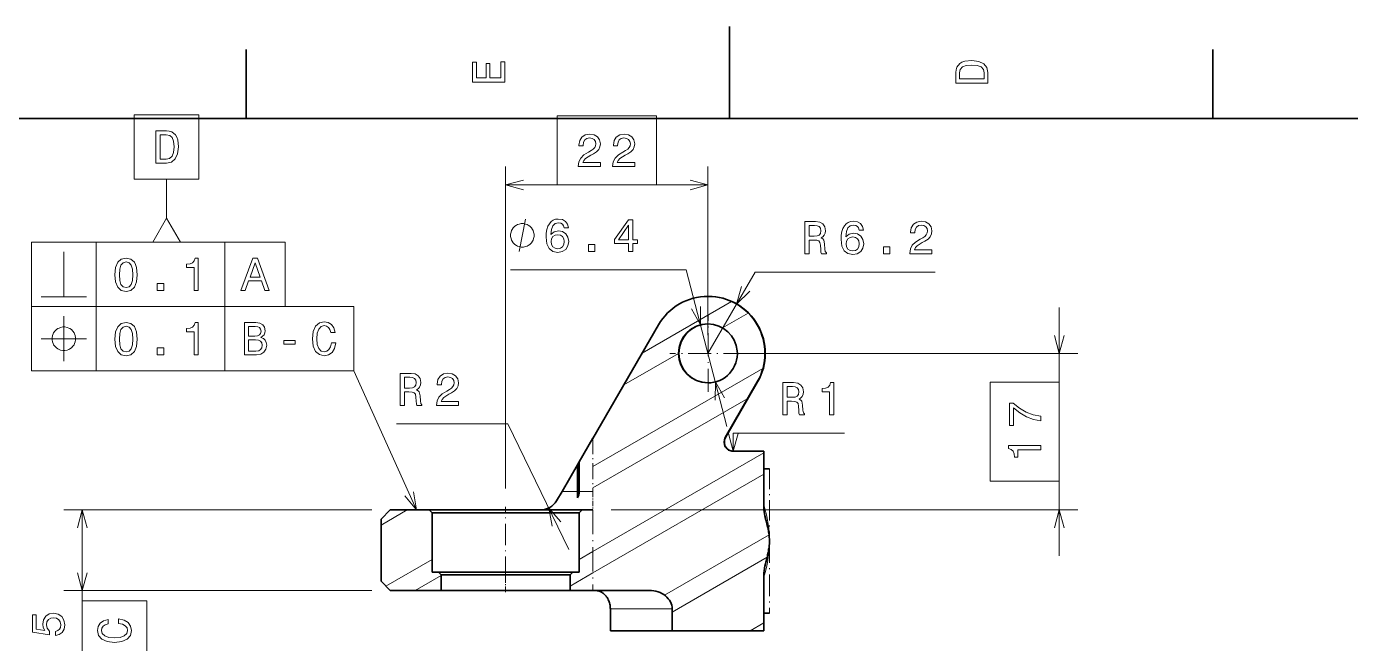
# Model space of a CAD drawing. Extents: x 0 to 420, y 0 to 297.
# Drawn here: x 133.6 to 277.5, y 230 to 297 of the extents above; entities that cross this region are included whole.
import ezdxf

# ---------------------------------------------------------------- set-up
doc = ezdxf.new("R2010")
doc.units = 0
doc.linetypes.add('DASHDOT', pattern=[18.5, 12, -3, 0.5, -3])

msp = doc.modelspace()

# ---------------------------------------------------------------- linework, layer by layer
at = {"color": 7, "lineweight": 35, "ltscale": 0.25}
msp.add_line((210, 287), (210, 297), dxfattribs=at)
at = {"color": 7, "lineweight": 35, "ltscale": 0.1875}
for p, q in [((157.5, 287), (157.5, 294.5)), ((262.5, 287), (262.5, 294.5))]:
    msp.add_line(p, q, dxfattribs=at)
at = {"color": 7, "lineweight": 35}
msp.add_line((410, 287), (10, 287), dxfattribs=at)
at = {"color": 7, "lineweight": 13}
for p, q in [((185.68222, 246.816269), (185.68222, 281.77774)), ((134.182922, 273.570435), (161.72702, 273.570435)), ((134.182922, 266.570435), (169.199051, 266.570435)), ((209.6577, 261.478668), (247.835342, 261.478668)), ((134.182922, 259.570435), (169.199051, 259.570435)), ((195.149948, 249.179169), (213.639954, 259.85437)), ((195.149948, 239.941574), (213.722687, 250.664536)), ((195.149948, 237.632172), (213.722687, 248.355133)), ((171.149948, 244.471268), (137.687347, 244.471268)), ((139.687347, 219.339386), (139.687347, 244.471268)), ((197.149948, 244.471268), (247.835342, 244.471268)), ((171.149948, 235.721268), (137.687347, 235.721268)), ((139.6828, 199.586685), (139.6828, 234.602814)), ((146.6828, 199.586685), (146.6828, 234.602829))]:
    msp.add_line(p, q, dxfattribs=at)
at = {"color": 7, "lineweight": 13, "ltscale": 0.457477}
msp.add_line((207.6577, 263.478668), (207.6577, 281.77774), dxfattribs=at)
at = {"color": 7, "lineweight": 13, "ltscale": 0.10613}
msp.add_line((148.838898, 276.168488), (148.838898, 280.413696), dxfattribs=at)
at = {"color": 7, "lineweight": 13, "ltscale": 0.140043}
for p, q in [((191.283936, 279.77774), (185.68222, 279.77774)), ((207.6577, 279.77774), (202.055984, 279.77774))]:
    msp.add_line(p, q, dxfattribs=at)
at = {"color": 7, "lineweight": 13, "ltscale": 0.175}
for p, q in [((134.182922, 273.570435), (134.182922, 266.570435)), ((141.182922, 273.570435), (141.182922, 266.570435)), ((155.190994, 273.570435), (155.190994, 266.570435)), ((161.72702, 273.570435), (161.727005, 266.570435)), ((134.182922, 266.570435), (134.182922, 259.570435)), ((141.182922, 266.570435), (141.182922, 259.570435)), ((155.190994, 266.570435), (155.190994, 259.570435)), ((169.199051, 266.570435), (169.199051, 259.570435)), ((139.6828, 234.602814), (146.6828, 234.602829))]:
    msp.add_line(p, q, dxfattribs=at)
at = {"color": 8, "lineweight": 13, "ltscale": 0.476868}
msp.add_line((205.289169, 270.557251), (186.214432, 270.557251), dxfattribs=at)
at = {"color": 8, "lineweight": 13, "ltscale": 0.439567}
msp.add_line((209.727356, 253.54393), (205.289169, 270.557251), dxfattribs=at)
at = {"color": 7, "lineweight": 13, "ltscale": 0.255511}
msp.add_line((207.657852, 261.477905), (212.798141, 270.311646), dxfattribs=at)
at = {"color": 7, "lineweight": 13, "ltscale": 0.488602}
msp.add_line((212.798141, 270.311646), (232.342224, 270.311646), dxfattribs=at)
at = {"color": 7, "lineweight": 35, "ltscale": 0.000827}
msp.add_line((207.690582, 267.67868), (207.657501, 267.67868), dxfattribs=at)
at = {"color": 7, "lineweight": 13, "ltscale": 0.280157}
msp.add_line((200.520142, 261.517242), (210.225052, 267.120392), dxfattribs=at)
at = {"color": 7, "lineweight": 13, "ltscale": 0.202942}
for p, q in [((245.835342, 258.360992), (245.835342, 266.478668)), ((245.835342, 239.471268), (245.835342, 247.588943))]:
    msp.add_line(p, q, dxfattribs=at)
at = {"color": 7, "linetype": 'DASHDOT', "lineweight": 13, "ltscale": 0.208}
msp.add_line((207.690781, 257.318665), (207.690781, 265.638672), dxfattribs=at)
at = {"color": 7, "lineweight": 13, "ltscale": 0.080501}
msp.add_line((209.2547, 264.250763), (212.04332, 265.860779), dxfattribs=at)
at = {"color": 7, "lineweight": 35, "ltscale": 0.356867}
msp.add_line((202.287811, 264.578674), (195.149948, 252.216721), dxfattribs=at)
at = {"color": 7, "lineweight": 13, "ltscale": 0.171415}
msp.add_line((198.519852, 258.052979), (204.457855, 261.481293), dxfattribs=at)
at = {"color": 7, "linetype": 'DASHDOT', "lineweight": 13, "ltscale": 0.207985}
msp.add_line((211.850464, 261.478668), (203.531082, 261.478668), dxfattribs=at)
at = {"color": 7, "lineweight": 35, "ltscale": 0.174144}
msp.add_line((209.544434, 252.346268), (213.027573, 258.378662), dxfattribs=at)
at = {"color": 7, "lineweight": 35, "ltscale": 0.174136}
msp.add_line((209.577148, 252.346268), (213.059616, 258.378662), dxfattribs=at)
at = {"color": 7, "lineweight": 13, "ltscale": 0.000801}
msp.add_line((213.059616, 258.378662), (213.027573, 258.378662), dxfattribs=at)
at = {"color": 7, "lineweight": 13, "ltscale": 0.486397}
msp.add_line((195.149948, 246.869766), (211.999237, 256.597717), dxfattribs=at)
at = {"color": 7, "lineweight": 13, "ltscale": 0.301801}
for p, q in [((185.91008, 253.814148), (173.838028, 253.814148)), ((210.410538, 252.802048), (222.482574, 252.802032))]:
    msp.add_line(p, q, dxfattribs=at)
at = {"color": 7, "lineweight": 13, "ltscale": 0.379135}
msp.add_line((192.555984, 240.182541), (185.91008, 253.814148), dxfattribs=at)
at = {"color": 7, "lineweight": 35, "ltscale": 0.073773}
msp.add_line((195.149948, 252.263824), (193.674591, 249.708176), dxfattribs=at)
at = {"color": 7, "linetype": 'DASHDOT', "lineweight": 13, "ltscale": 0.144814}
msp.add_line((195.149948, 252.263824), (195.149948, 246.471268), dxfattribs=at)
at = {"color": 7, "lineweight": 13, "ltscale": 0.000818}
msp.add_line((209.577148, 252.346268), (209.544434, 252.346268), dxfattribs=at)
at = {"color": 7, "lineweight": 13, "ltscale": 0.048895}
msp.add_line((210.410538, 250.846268), (210.410538, 252.802048), dxfattribs=at)
at = {"color": 7, "lineweight": 35, "ltscale": 0.082804}
msp.add_line((210.410538, 250.846268), (213.722687, 250.846268), dxfattribs=at)
at = {"color": 7, "lineweight": 35, "ltscale": 0.150999}
for p, q in [((213.722687, 250.846268), (213.722687, 244.80632)), ((213.722687, 237.386215), (213.722687, 231.346268))]:
    msp.add_line(p, q, dxfattribs=at)
at = {"color": 7, "lineweight": 35, "ltscale": 0.083466}
msp.add_line((193.475143, 249.362686), (191.805939, 246.471268), dxfattribs=at)
at = {"color": 7, "lineweight": 35, "ltscale": 0.009939}
msp.add_line((193.674591, 249.708176), (193.474579, 249.364594), dxfattribs=at)
at = {"color": 7, "lineweight": 35, "ltscale": 0.089313}
msp.add_line((193.474579, 245.792068), (193.474579, 249.364594), dxfattribs=at)
at = {"color": 7, "lineweight": 35, "ltscale": 0.080923}
msp.add_line((193.674591, 249.708176), (193.674591, 246.471268), dxfattribs=at)
at = {"color": 7, "lineweight": 35, "ltscale": 0.015543}
for p, q in [((213.722672, 248.946274), (214.344391, 248.946274)), ((213.722672, 233.246262), (214.344391, 233.246262))]:
    msp.add_line(p, q, dxfattribs=at)
at = {"color": 7, "linetype": 'DASHDOT', "lineweight": 13, "ltscale": 0.183726}
msp.add_line((214.344391, 248.946274), (214.344391, 241.597244), dxfattribs=at)
at = {"color": 7, "lineweight": 35, "ltscale": 0.028914}
msp.add_line((191.805939, 246.471268), (191.224915, 245.471268), dxfattribs=at)
at = {"color": 7, "lineweight": 13, "ltscale": 0.04173}
msp.add_line((191.805939, 246.471268), (193.475143, 246.471268), dxfattribs=at)
at = {"color": 7, "lineweight": 13, "ltscale": 0.036884}
msp.add_line((195.149948, 246.471268), (193.674591, 246.471268), dxfattribs=at)
at = {"color": 7, "linetype": 'DASHDOT', "lineweight": 13, "ltscale": 0.05}
msp.add_line((195.149948, 246.471268), (195.149948, 244.471268), dxfattribs=at)
at = {"color": 7, "linetype": 'DASHDOT', "lineweight": 13, "ltscale": 0.1935}
msp.add_line((185.68222, 237.076263), (185.68222, 244.816269), dxfattribs=at)
at = {"color": 7, "lineweight": 35, "ltscale": 0.035355}
for p, q in [((173.149948, 244.471268), (172.149948, 243.471268)), ((173.149948, 235.721268), (172.149948, 236.721268))]:
    msp.add_line(p, q, dxfattribs=at)
at = {"color": 7, "lineweight": 13, "ltscale": 0.082147}
msp.add_line((172.149948, 242.828323), (174.995621, 244.471268), dxfattribs=at)
at = {"color": 7, "lineweight": 35, "ltscale": 0.16875}
msp.add_line((172.149948, 236.721268), (172.149948, 243.471268), dxfattribs=at)
at = {"color": 7, "lineweight": 35, "ltscale": 0.105807}
msp.add_line((173.149948, 244.471268), (177.382217, 244.471268), dxfattribs=at)
at = {"color": 7, "lineweight": 35, "ltscale": 0.2075}
for p, q in [((185.68222, 244.471268), (177.382217, 244.471268)), ((193.982224, 244.471268), (185.68222, 244.471268))]:
    msp.add_line(p, q, dxfattribs=at)
at = {"color": 7, "lineweight": 35, "ltscale": 0.010607}
for p, q in [((177.68222, 244.171265), (177.382217, 244.471268)), ((193.68222, 244.171265), (193.982224, 244.471268)), ((178.68222, 237.421265), (178.382217, 237.721268)), ((192.68222, 237.421265), (192.982224, 237.721268))]:
    msp.add_line(p, q, dxfattribs=at)
at = {"color": 7, "lineweight": 35, "ltscale": 0.2}
for p, q in [((185.68222, 244.171265), (177.68222, 244.171265)), ((193.68222, 244.171265), (185.68222, 244.171265))]:
    msp.add_line(p, q, dxfattribs=at)
at = {"color": 7, "lineweight": 35, "ltscale": 0.16125}
for p, q in [((177.68222, 237.721268), (177.68222, 244.171265)), ((193.68222, 237.721268), (193.68222, 244.171265))]:
    msp.add_line(p, q, dxfattribs=at)
at = {"color": 7, "lineweight": 35, "ltscale": 0.029193}
msp.add_line((193.982224, 244.471268), (195.149948, 244.471268), dxfattribs=at)
at = {"color": 7, "linetype": 'DASHDOT', "lineweight": 13, "ltscale": 0.21875}
msp.add_line((195.149948, 244.471268), (195.149948, 235.721268), dxfattribs=at)
at = {"color": 7, "lineweight": 13, "ltscale": 0.327514}
msp.add_line((202.950394, 235.20755), (214.295822, 241.757843), dxfattribs=at)
at = {"color": 7, "linetype": 'DASHDOT', "lineweight": 13, "ltscale": 0.012524}
msp.add_line((214.344391, 241.597244), (214.344391, 241.096283), dxfattribs=at)
at = {"color": 7, "linetype": 'DASHDOT', "lineweight": 13, "ltscale": 0.19625}
msp.add_line((214.344391, 241.096283), (214.344391, 233.246277), dxfattribs=at)
at = {"color": 7, "lineweight": 13, "ltscale": 0.144675}
msp.add_line((172.670532, 236.200684), (177.68222, 239.094177), dxfattribs=at)
at = {"color": 7, "lineweight": 13, "ltscale": 0.04237}
msp.add_line((193.68222, 239.094177), (195.149948, 239.941574), dxfattribs=at)
at = {"color": 7, "lineweight": 13, "ltscale": 0.297544}
msp.add_line((203.775299, 233.374405), (214.082535, 239.325302), dxfattribs=at)
at = {"color": 7, "lineweight": 13, "ltscale": 0.082043}
msp.add_line((175.840179, 235.721268), (178.68222, 237.362122), dxfattribs=at)
at = {"color": 7, "lineweight": 35, "ltscale": 0.0175}
for p, q in [((177.68222, 237.721268), (178.382217, 237.721268)), ((192.982224, 237.721268), (193.68222, 237.721268))]:
    msp.add_line(p, q, dxfattribs=at)
at = {"color": 7, "lineweight": 35, "ltscale": 0.1825}
for p, q in [((185.68222, 237.721268), (178.382217, 237.721268)), ((192.982224, 237.721268), (185.68222, 237.721268))]:
    msp.add_line(p, q, dxfattribs=at)
at = {"color": 7, "lineweight": 35, "ltscale": 0.175}
for p, q in [((185.68222, 237.421265), (178.68222, 237.421265)), ((192.68222, 237.421265), (185.68222, 237.421265)), ((178.68222, 235.721268), (185.68222, 235.721268)), ((185.68222, 235.721268), (192.68222, 235.721268))]:
    msp.add_line(p, q, dxfattribs=at)
at = {"color": 7, "lineweight": 35, "ltscale": 0.0425}
for p, q in [((178.68222, 235.721268), (178.68222, 237.421265)), ((192.68222, 235.721268), (192.68222, 237.421265))]:
    msp.add_line(p, q, dxfattribs=at)
at = {"color": 7, "linetype": 'DASHDOT', "lineweight": 13, "ltscale": 0.051}
msp.add_line((185.68222, 235.55127), (185.68222, 237.591263), dxfattribs=at)
at = {"color": 7, "lineweight": 13, "ltscale": 0.071237}
msp.add_line((192.68222, 236.207428), (195.149948, 237.632172), dxfattribs=at)
at = {"color": 7, "lineweight": 35, "ltscale": 0.138307}
msp.add_line((173.149948, 235.721268), (178.68222, 235.721268), dxfattribs=at)
at = {"color": 7, "lineweight": 35, "ltscale": 0.061693}
msp.add_line((192.68222, 235.721268), (195.149948, 235.721268), dxfattribs=at)
at = {"color": 7, "lineweight": 35, "ltscale": 0.153463}
msp.add_line((201.288452, 235.721268), (195.149948, 235.721268), dxfattribs=at)
at = {"color": 7, "lineweight": 35, "ltscale": 0.059375}
for p, q in [((197.05896, 231.346268), (197.05896, 233.721268)), ((203.775299, 233.721268), (203.775299, 231.346268))]:
    msp.add_line(p, q, dxfattribs=at)
at = {"color": 7, "lineweight": 13, "ltscale": 0.167908}
msp.add_line((197.05896, 233.721268), (203.775299, 233.721268), dxfattribs=at)
at = {"color": 7, "lineweight": 13, "ltscale": 0.042153}
msp.add_line((212.262451, 231.346268), (213.722687, 232.189331), dxfattribs=at)
at = {"color": 7, "lineweight": 35, "ltscale": 0.167908}
msp.add_line((197.05896, 231.346268), (203.775299, 231.346268), dxfattribs=at)
at = {"color": 7, "lineweight": 35, "ltscale": 0.248685}
msp.add_line((203.775299, 231.346268), (213.722687, 231.346268), dxfattribs=at)
at = {"color": 7, "lineweight": 13}
for points in [[(185.583206, 290.940918), (185.583206, 293.159943), (185.159576, 293.159943), (185.159576, 291.404907), (183.974411, 291.404907), (183.974411, 292.968292), (183.555832, 292.968292), (183.555832, 291.404907), (182.506836, 291.404907), (182.506836, 293.119598), (182.083206, 293.119598), (182.083206, 290.940918)], [(234.583206, 291.994965), (234.583206, 290.829987), (238.083206, 290.829987), (238.083206, 291.994965), (237.97226, 292.544678), (237.634354, 292.953186), (237.084641, 293.205353), (236.333206, 293.296112), (235.566635, 293.215424), (235.264038, 293.114563), (235.021973, 292.973358), (234.694153, 292.56485), (234.613464, 292.297546)], [(235.001801, 291.959656), (235.077438, 292.342957), (235.309433, 292.605194), (235.722977, 292.761536), (236.333206, 292.811951), (236.923264, 292.7565), (237.336807, 292.600159), (237.583923, 292.332855), (237.664612, 291.959656), (237.664612, 291.299011), (235.001801, 291.299011)], [(145.338898, 287.413696), (145.338898, 280.413696), (152.338898, 280.413696), (152.338898, 287.413696)], [(191.283936, 287.27774), (191.283936, 279.77774), (202.055984, 279.77774), (202.055984, 287.27774)], [(148.833847, 285.663696), (147.668869, 285.663696), (147.668869, 282.163696), (148.833847, 282.163696), (149.38356, 282.274658), (149.792068, 282.612549), (150.04422, 283.162262), (150.13501, 283.913696), (150.054306, 284.680267), (149.953445, 284.98288), (149.812241, 285.224945), (149.403732, 285.552765), (149.136444, 285.633453)], [(148.798553, 285.245117), (149.181839, 285.169464), (149.444077, 284.9375), (149.600418, 284.523926), (149.650848, 283.913696), (149.595383, 283.323639), (149.439041, 282.910095), (149.171753, 282.662994), (148.798553, 282.582306), (148.137878, 282.582306), (148.137878, 285.245117)], [(193.571396, 281.77774), (195.97702, 281.77774), (195.97702, 282.211456), (194.075729, 282.211456), (194.181625, 282.448486), (194.36319, 282.645172), (194.922989, 283.003265), (195.220535, 283.154541), (195.553391, 283.371399), (195.790421, 283.623566), (195.92659, 283.921112), (195.97702, 284.259033), (195.891281, 284.682648), (195.654251, 285.015503), (195.291138, 285.227325), (194.822113, 285.302979), (194.337967, 285.217224), (193.969818, 284.980194), (193.732788, 284.601959), (193.652084, 284.102692), (193.652084, 284.032074), (194.111023, 284.032074), (194.111023, 284.072418), (194.156418, 284.415344), (194.292587, 284.667511), (194.509445, 284.828888), (194.796906, 284.884369), (195.089417, 284.833954), (195.306274, 284.707855), (195.447479, 284.511169), (195.49791, 284.264069), (195.462616, 284.032074), (195.366791, 283.835388), (195.205399, 283.66391), (194.983505, 283.512634), (194.685959, 283.351227), (194.191711, 283.038544), (193.843735, 282.705719), (193.636963, 282.302246), (193.571396, 281.792877)], [(197.307419, 281.77774), (199.713043, 281.77774), (199.713043, 282.211456), (197.811752, 282.211456), (197.917648, 282.448486), (198.099213, 282.645172), (198.659012, 283.003265), (198.956558, 283.154541), (199.289413, 283.371399), (199.526443, 283.623566), (199.662613, 283.921112), (199.713043, 284.259033), (199.627304, 284.682648), (199.390274, 285.015503), (199.027161, 285.227325), (198.558136, 285.302979), (198.07399, 285.217224), (197.705841, 284.980194), (197.468811, 284.601959), (197.388107, 284.102692), (197.388107, 284.032074), (197.847046, 284.032074), (197.847046, 284.072418), (197.892441, 284.415344), (198.02861, 284.667511), (198.245468, 284.828888), (198.532928, 284.884369), (198.825439, 284.833954), (199.042297, 284.707855), (199.183502, 284.511169), (199.233932, 284.264069), (199.198639, 284.032074), (199.102814, 283.835388), (198.941422, 283.66391), (198.719528, 283.512634), (198.421982, 283.351227), (197.927734, 283.038544), (197.579758, 282.705719), (197.372986, 282.302246), (197.307419, 281.792877)], [(150.338898, 273.570404), (148.838898, 276.168488), (147.338898, 273.570404)], [(218.191513, 272.311646), (218.660522, 272.311646), (218.660522, 273.789307), (219.139633, 273.789307), (219.492661, 273.7742), (219.714569, 273.703583), (219.835602, 273.53717), (219.886032, 273.239624), (219.911255, 272.785706), (219.941513, 272.488159), (220.002029, 272.311646), (220.53157, 272.311646), (220.53157, 272.407471), (220.415573, 272.548676), (220.375229, 272.810944), (220.33992, 273.375763), (220.254181, 273.794373), (220.138199, 273.925476), (219.956635, 274.021301), (220.158371, 274.1474), (220.299576, 274.323914), (220.39035, 274.545807), (220.420609, 274.81311), (220.350006, 275.236725), (220.148285, 275.554443), (219.81543, 275.746094), (219.361542, 275.811646), (218.191513, 275.811646)], [(219.230408, 275.382996), (219.538055, 275.352722), (219.754913, 275.256897), (219.891083, 275.080383), (219.936462, 274.803009), (219.886032, 274.510498), (219.749863, 274.333984), (219.517883, 274.243225), (219.20015, 274.217987), (218.660522, 274.217987), (218.660522, 275.382996)], [(224.562546, 274.868561), (224.466721, 275.277069), (224.244827, 275.579681), (223.901886, 275.771301), (223.458084, 275.836884), (223.160522, 275.801575), (222.90332, 275.70575), (222.676376, 275.549408), (222.484741, 275.327515), (222.333435, 275.05014), (222.222488, 274.712219), (222.151886, 274.313812), (222.131714, 273.86496), (222.212402, 273.148834), (222.459518, 272.629364), (222.857941, 272.316711), (223.402603, 272.210785), (223.8918, 272.301575), (224.264999, 272.538605), (224.507065, 272.911804), (224.592804, 273.385864), (224.507065, 273.86496), (224.275085, 274.233124), (223.917007, 274.465118), (223.473206, 274.545807), (222.994095, 274.444946), (222.636032, 274.157471), (222.711685, 274.712219), (222.873062, 275.110657), (223.120178, 275.347687), (223.46312, 275.428375), (223.715286, 275.388031), (223.906921, 275.282104), (224.033005, 275.105591), (224.098572, 274.868561)], [(229.593674, 272.311646), (231.999283, 272.311646), (231.999283, 272.745361), (230.097992, 272.745361), (230.203903, 272.982391), (230.385452, 273.179077), (230.945251, 273.53717), (231.242798, 273.688446), (231.575653, 273.905304), (231.812683, 274.157471), (231.948853, 274.455017), (231.999283, 274.792938), (231.913559, 275.216553), (231.676514, 275.549408), (231.313416, 275.76123), (230.844391, 275.836884), (230.360245, 275.751129), (229.992081, 275.514099), (229.755051, 275.135864), (229.674362, 274.636597), (229.674362, 274.565979), (230.133301, 274.565979), (230.133301, 274.606323), (230.17868, 274.949249), (230.31485, 275.201416), (230.531708, 275.362793), (230.819168, 275.418274), (231.111679, 275.367859), (231.328537, 275.24176), (231.469742, 275.045074), (231.520187, 274.797974), (231.484879, 274.565979), (231.389053, 274.369293), (231.227676, 274.197815), (231.005768, 274.046539), (230.708221, 273.885132), (230.213989, 273.572449), (229.865997, 273.239624), (229.659225, 272.836151), (229.593674, 272.326782)], [(224.103607, 273.380829), (224.048141, 273.06308), (223.906921, 272.821014), (223.679977, 272.659637), (223.397552, 272.609192), (223.100006, 272.659637), (222.873062, 272.815979), (222.726807, 273.058044), (222.681427, 273.375763), (222.731857, 273.688446), (222.873062, 273.925476), (223.105057, 274.076782), (223.417725, 274.132263), (223.690063, 274.076782), (223.906921, 273.930542), (224.048141, 273.693512)], [(226.740204, 272.311646), (227.436172, 272.311646), (227.436172, 273.06308), (226.740204, 273.06308)], [(138.966263, 263.070435), (138.966263, 263.187103), (138.907928, 263.420441), (138.849594, 263.595428), (138.79126, 263.712097), (138.674591, 263.887115), (138.499588, 264.062103), (138.324585, 264.178772), (138.207916, 264.237091), (138.032928, 264.295441), (137.799591, 264.35376), (137.682922, 264.35376), (137.566254, 264.35376), (137.332916, 264.295441), (137.157928, 264.237091), (137.04126, 264.178772), (136.866257, 264.062103), (136.691254, 263.887115), (136.574585, 263.712097), (136.516251, 263.595428), (136.457916, 263.420441), (136.399582, 263.187103), (136.399582, 263.070435), (136.399582, 262.953766), (136.457916, 262.720428), (136.516251, 262.545441), (136.574585, 262.428772), (136.691254, 262.253754), (136.866257, 262.078766), (137.04126, 261.962097), (137.157928, 261.903778), (137.332916, 261.845428), (137.566254, 261.787109), (137.682922, 261.787109), (137.799591, 261.787109), (138.032928, 261.845428), (138.207916, 261.903778), (138.324585, 261.962097), (138.499588, 262.078766), (138.674591, 262.253754), (138.79126, 262.428772), (138.849594, 262.545441), (138.907928, 262.720428), (138.966263, 262.953766)], [(174.2314, 255.814148), (174.700424, 255.814148), (174.700424, 257.291809), (175.179535, 257.291809), (175.532547, 257.276703), (175.754456, 257.206085), (175.875488, 257.039673), (175.925919, 256.742096), (175.951141, 256.288208), (175.9814, 255.990662), (176.041916, 255.814148), (176.571457, 255.814148), (176.571457, 255.909973), (176.45546, 256.051178), (176.415115, 256.313446), (176.379822, 256.878265), (176.294083, 257.296875), (176.178085, 257.427979), (175.996536, 257.523804), (176.198257, 257.649902), (176.339478, 257.826416), (176.430252, 258.048309), (176.46051, 258.315582), (176.389908, 258.739227), (176.188171, 259.056946), (175.855316, 259.248596), (175.401428, 259.314148), (174.2314, 259.314148)], [(178.161514, 255.814148), (180.567139, 255.814148), (180.567139, 256.247864), (178.665833, 256.247864), (178.771744, 256.484894), (178.953308, 256.68158), (179.513107, 257.039673), (179.810654, 257.190948), (180.143509, 257.407806), (180.380539, 257.659973), (180.516708, 257.95752), (180.567139, 258.29541), (180.4814, 258.719055), (180.24437, 259.05191), (179.881256, 259.263733), (179.412231, 259.339386), (178.928085, 259.253632), (178.559937, 259.016602), (178.322906, 258.638367), (178.242203, 258.139069), (178.242203, 258.068481), (178.701141, 258.068481), (178.701141, 258.108826), (178.746536, 258.451752), (178.88269, 258.703918), (179.099564, 258.865295), (179.387024, 258.920776), (179.679535, 258.870361), (179.896393, 258.744263), (180.037598, 258.547577), (180.088028, 258.300476), (180.052719, 258.068481), (179.956909, 257.871796), (179.795517, 257.700317), (179.573624, 257.549011), (179.276062, 257.387634), (178.78183, 257.074951), (178.433853, 256.742096), (178.227081, 256.338654), (178.161514, 255.829285)], [(175.270309, 258.885468), (175.577942, 258.855225), (175.7948, 258.759399), (175.930969, 258.582886), (175.976364, 258.305511), (175.925919, 258.013), (175.789764, 257.836487), (175.55777, 257.745697), (175.240051, 257.72049), (174.700424, 257.72049), (174.700424, 258.885468)], [(215.803909, 254.802048), (216.272934, 254.802048), (216.272934, 256.279694), (216.752029, 256.279694), (217.105057, 256.264587), (217.326965, 256.19397), (217.447998, 256.027557), (217.498428, 255.729996), (217.523651, 255.276108), (217.553909, 254.978546), (217.614426, 254.802048), (218.143967, 254.802048), (218.143967, 254.897858), (218.027969, 255.039078), (217.987625, 255.301315), (217.952316, 255.866165), (217.866592, 256.28476), (217.750595, 256.415863), (217.569031, 256.511688), (217.770767, 256.637787), (217.911972, 256.814301), (218.002762, 257.036194), (218.03302, 257.303467), (217.962402, 257.727112), (217.760681, 258.04483), (217.427826, 258.236481), (216.973938, 258.302032), (215.803909, 258.302032)], [(216.842819, 257.873352), (217.150452, 257.843109), (217.36731, 257.747284), (217.503479, 257.57077), (217.548859, 257.293396), (217.498428, 257.000885), (217.362259, 256.824371), (217.13028, 256.733582), (216.812561, 256.708374), (216.272934, 256.708374), (216.272934, 257.873352)], [(220.873795, 254.802048), (221.332718, 254.802048), (221.332718, 258.327271), (220.989792, 258.327271), (220.899002, 258.019623), (220.717453, 257.812836), (220.440079, 257.691803), (220.056793, 257.651459), (220.056793, 257.293396), (220.873795, 257.293396)], [(238.335342, 247.588943), (245.835342, 247.588943), (245.835342, 258.360992), (238.335342, 258.360992)], [(243.835342, 254.141968), (243.835342, 254.651337), (243.003204, 254.817764), (242.226547, 255.110275), (241.505371, 255.523819), (240.829575, 256.063446), (240.41098, 256.063446), (240.41098, 253.662857), (240.869919, 253.662857), (240.869919, 255.579285), (241.550751, 255.024536), (242.261856, 254.605942), (243.018341, 254.313446)], [(243.835342, 251.016174), (243.835342, 251.475113), (240.31012, 251.475113), (240.31012, 251.132172), (240.617752, 251.041397), (240.824524, 250.859833), (240.945572, 250.582458), (240.985916, 250.199173), (241.343979, 250.199173), (241.343979, 251.016174)], [(136.774521, 230.814743), (137.188065, 230.92569), (137.510834, 231.172806), (137.712555, 231.535919), (137.788208, 231.999893), (137.697433, 232.509262), (137.450317, 232.907684), (137.056946, 233.159836), (136.552612, 233.255661), (136.083603, 233.169922), (135.715439, 232.927856), (135.478409, 232.549606), (135.39267, 232.060425), (135.453201, 231.682175), (135.619629, 231.389664), (134.676544, 231.530884), (134.676544, 233.064026), (134.263, 233.064026), (134.263, 231.192978), (136.118896, 230.915604), (136.118896, 231.319061), (135.881866, 231.611572), (135.796143, 231.984772), (135.851608, 232.307541), (136.013, 232.554657), (136.260117, 232.710999), (136.577835, 232.766464), (136.895554, 232.710999), (137.14267, 232.549606), (137.299011, 232.30249), (137.354492, 231.984772), (137.319183, 231.717484), (137.203201, 231.510712), (137.021637, 231.359406), (136.774521, 231.283768)]]:
    msp.add_lwpolyline(points, close=True, dxfattribs=at)
for points in [[(187.614075, 280.29538), (185.68222, 279.77774), (187.614075, 279.260101)], [(205.725845, 279.260101), (207.6577, 279.77774), (205.725845, 280.29538)], [(137.682922, 267.620422), (137.682922, 270.070435), (137.682922, 272.520447)], [(135.232925, 267.620422), (137.682922, 267.620422), (140.132919, 267.620422)], [(211.300659, 268.767395), (210.776459, 266.837311), (212.195465, 268.246735)], [(137.682922, 260.620422), (137.682922, 263.070435), (137.682922, 265.520447)], [(245.317703, 263.410522), (245.835342, 261.478668), (246.352982, 263.410522)], [(135.232925, 263.070435), (137.682922, 263.070435), (140.132919, 263.070435)], [(175.988602, 244.471283), (169.199051, 259.570435)], [(209.892899, 252.778122), (210.410538, 250.846268), (210.928177, 252.778122)], [(174.724228, 246.02092), (175.988602, 244.471283), (175.668427, 246.445496)], [(191.676712, 243.167236), (190.364838, 244.676865), (190.74614, 242.713547)], [(140.204987, 242.539413), (139.687347, 244.471268), (139.169708, 242.539413)], [(246.352982, 242.539413), (245.835342, 244.471268), (245.317703, 242.539413)], [(139.169708, 237.653122), (139.687347, 235.721268), (140.204987, 237.653122)]]:
    msp.add_lwpolyline(points, dxfattribs=at)
at = {"color": 8, "lineweight": 13}
for points in [[(188.781097, 274.307251), (188.781097, 274.42392), (188.722763, 274.657257), (188.664429, 274.832275), (188.606094, 274.948914), (188.489426, 275.123932), (188.314423, 275.29892), (188.139435, 275.415588), (188.022766, 275.473938), (187.847763, 275.532257), (187.614426, 275.590607), (187.497757, 275.590607), (187.381088, 275.590607), (187.147766, 275.532257), (186.972763, 275.473938), (186.856094, 275.415588), (186.681091, 275.29892), (186.506088, 275.123932), (186.389435, 274.948914), (186.3311, 274.832275), (186.272766, 274.657257), (186.214432, 274.42392), (186.214432, 274.307251), (186.214432, 274.190582), (186.272766, 273.957275), (186.3311, 273.782257), (186.389435, 273.665588), (186.506088, 273.490601), (186.681091, 273.315582), (186.856094, 273.198914), (186.972763, 273.140594), (187.147766, 273.082245), (187.381088, 273.023926), (187.497757, 273.023926), (187.614426, 273.023926), (187.847763, 273.082245), (188.022766, 273.140594), (188.139435, 273.198914), (188.314423, 273.315582), (188.489426, 273.490601), (188.606094, 273.665588), (188.664429, 273.782257), (188.722763, 273.957275), (188.781097, 274.190582)], [(192.509476, 275.114166), (192.413666, 275.522675), (192.191757, 275.825287), (191.848816, 276.016907), (191.405014, 276.082489), (191.107468, 276.04718), (190.850266, 275.951355), (190.623322, 275.795013), (190.431671, 275.57312), (190.28038, 275.295746), (190.169418, 274.957825), (190.098816, 274.559418), (190.078644, 274.110565), (190.159332, 273.39444), (190.406448, 272.874969), (190.804871, 272.562317), (191.349533, 272.45639), (191.83873, 272.54718), (192.211929, 272.78421), (192.45401, 273.15741), (192.539734, 273.63147), (192.45401, 274.110565), (192.222015, 274.478729), (191.863953, 274.710724), (191.420151, 274.791412), (190.94104, 274.690552), (190.582962, 274.403076), (190.658615, 274.957825), (190.820007, 275.356262), (191.067123, 275.593292), (191.410065, 275.673981), (191.662216, 275.633636), (191.853867, 275.52771), (191.97995, 275.351196), (192.045502, 275.114166)], [(199.048538, 272.557251), (199.502426, 272.557251), (199.502426, 273.424683), (200.001694, 273.424683), (200.001694, 273.828156), (199.502426, 273.828156), (199.502426, 275.981598), (199.043488, 275.981598), (197.510345, 273.8685), (197.510345, 273.424683), (199.048538, 273.424683)], [(197.933975, 273.828156), (199.048538, 275.396606), (199.048538, 273.828156)], [(192.050552, 273.626434), (191.995071, 273.308716), (191.853867, 273.06662), (191.626923, 272.905243), (191.344498, 272.854797), (191.046951, 272.905243), (190.820007, 273.061584), (190.673752, 273.30365), (190.628357, 273.621368), (190.678787, 273.934052), (190.820007, 274.171082), (191.051987, 274.322388), (191.36467, 274.377869), (191.637009, 274.322388), (191.853867, 274.176147), (191.995071, 273.939117)], [(194.687149, 272.557251), (195.383118, 272.557251), (195.383118, 273.308716), (194.687149, 273.308716)]]:
    msp.add_lwpolyline(points, close=True, dxfattribs=at)
for points in [[(187.147766, 272.557251), (187.847763, 276.057251)], [(205.861221, 266.31366), (206.849731, 264.575012), (206.862961, 266.574982)], [(209.453781, 256.643372), (208.465271, 258.382019), (208.452026, 256.38205)]]:
    msp.add_lwpolyline(points, dxfattribs=at)
at = {"color": 7, "lineweight": 5}
for points in [[(143.235519, 270.03009), (143.311157, 269.238312), (143.548203, 268.673462), (143.926437, 268.330536), (144.450928, 268.219574), (144.970383, 268.330536), (145.348633, 268.673462), (145.580612, 269.238312), (145.661316, 270.03009), (145.580612, 270.816833), (145.484802, 271.129517), (145.348633, 271.386719), (144.970383, 271.729645), (144.450928, 271.845642), (143.926437, 271.729645), (143.548203, 271.381683), (143.311157, 270.816833)], [(143.719666, 270.03009), (143.76001, 270.64032), (143.886093, 271.079071), (144.113037, 271.336273), (144.450928, 271.427063), (144.783783, 271.336273), (145.010727, 271.079071), (145.13681, 270.64032), (145.177155, 270.03009), (145.13681, 269.414825), (145.010727, 268.976044), (144.783783, 268.718842), (144.450928, 268.633118), (144.113037, 268.718842), (143.886093, 268.976044), (143.76001, 269.414825)], [(151.832199, 268.320435), (152.291138, 268.320435), (152.291138, 271.845642), (151.948196, 271.845642), (151.857422, 271.538025), (151.675858, 271.331238), (151.398483, 271.210205), (151.015198, 271.169861), (151.015198, 270.811798), (151.832199, 270.811798)], [(156.925858, 268.320435), (157.389847, 268.320435), (157.757996, 269.349243), (159.154968, 269.349243), (159.523132, 268.320435), (159.997192, 268.320435), (158.716217, 271.82547), (158.201797, 271.82547)], [(157.919388, 269.777924), (158.459, 271.321167), (158.998627, 269.777924)], [(147.838974, 268.320435), (148.534943, 268.320435), (148.534943, 269.071869), (147.838974, 269.071869)], [(143.235519, 263.03009), (143.311157, 262.238312), (143.548203, 261.673462), (143.926437, 261.330536), (144.450928, 261.219574), (144.970383, 261.330536), (145.348633, 261.673462), (145.580612, 262.238312), (145.661316, 263.03009), (145.580612, 263.816833), (145.484802, 264.129517), (145.348633, 264.386719), (144.970383, 264.729645), (144.450928, 264.845642), (143.926437, 264.729645), (143.548203, 264.381683), (143.311157, 263.816833)], [(151.832199, 261.320435), (152.291138, 261.320435), (152.291138, 264.845642), (151.948196, 264.845642), (151.857422, 264.538025), (151.675858, 264.331238), (151.398483, 264.210205), (151.015198, 264.169861), (151.015198, 263.811798), (151.832199, 263.811798)], [(159.089417, 263.211639), (159.442429, 263.50415), (159.533218, 263.700836), (159.563477, 263.942902), (159.49791, 264.321167), (159.301224, 264.593475), (158.983505, 264.759918), (158.539703, 264.820435), (157.294022, 264.820435), (157.294022, 261.320435), (158.610306, 261.320435), (159.07933, 261.391052), (159.427307, 261.597809), (159.644165, 261.925629), (159.719818, 262.369415), (159.674423, 262.666962), (159.553391, 262.914093), (159.356705, 263.095642)], [(166.748062, 262.621582), (166.647186, 262.197968), (166.480759, 261.895355), (166.248779, 261.708771), (165.97644, 261.648254), (165.648636, 261.739014), (165.391434, 262.011353), (165.219955, 262.45517), (165.164474, 263.070435), (165.219955, 263.680664), (165.386383, 264.129517), (165.643585, 264.401855), (165.97644, 264.497681), (166.218521, 264.447235), (166.425293, 264.30603), (166.58667, 264.079071), (166.697617, 263.766388), (167.176727, 263.766388), (167.025436, 264.245514), (166.763184, 264.608612), (166.405121, 264.835571), (165.97644, 264.91626), (165.441864, 264.790161), (165.033356, 264.437134), (164.771103, 263.857178), (164.680328, 263.070435), (164.771103, 262.283691), (165.033356, 261.703705), (165.441864, 261.345642), (165.97644, 261.224609), (166.445465, 261.320435), (166.8237, 261.587738), (167.090988, 262.026489), (167.232208, 262.621582)], [(143.719666, 263.03009), (143.76001, 263.64032), (143.886093, 264.079071), (144.113037, 264.336273), (144.450928, 264.427063), (144.783783, 264.336273), (145.010727, 264.079071), (145.13681, 263.64032), (145.177155, 263.03009), (145.13681, 262.414825), (145.010727, 261.976044), (144.783783, 261.718842), (144.450928, 261.633118), (144.113037, 261.718842), (143.886093, 261.976044), (143.76001, 262.414825)], [(158.443878, 263.367981), (157.757996, 263.367981), (157.757996, 264.401855), (158.484222, 264.401855), (158.756561, 264.371582), (158.948196, 264.280823), (159.064194, 264.124481), (159.104538, 263.892487), (159.059143, 263.660492), (158.93811, 263.499115), (158.731339, 263.398254)], [(147.838974, 261.320435), (148.534943, 261.320435), (148.534943, 262.071869), (147.838974, 262.071869)], [(158.554825, 261.739014), (157.757996, 261.739014), (157.757996, 262.944366), (158.509445, 262.944366), (158.827164, 262.909058), (159.054108, 262.803131), (159.190277, 262.621582), (159.235657, 262.359344), (159.190277, 262.08197), (159.064194, 261.89032), (158.852371, 261.774323)], [(161.584793, 262.475342), (162.805267, 262.475342), (162.805267, 262.873749), (161.584793, 262.873749)], [(143.631653, 232.151825), (144.055283, 232.050949), (144.35788, 231.884521), (144.544479, 231.652542), (144.604996, 231.380203), (144.514206, 231.052399), (144.241882, 230.795197), (143.79808, 230.623718), (143.1828, 230.568237), (142.572571, 230.623718), (142.123718, 230.790146), (141.851395, 231.047348), (141.755569, 231.380203), (141.806, 231.622284), (141.947205, 231.829056), (142.174149, 231.990433), (142.486832, 232.101379), (142.486832, 232.58049), (142.007721, 232.429199), (141.644623, 232.166946), (141.417664, 231.808884), (141.336975, 231.380203), (141.463058, 230.845627), (141.816086, 230.437119), (142.396057, 230.174866), (143.1828, 230.084091), (143.969543, 230.174866), (144.549515, 230.437119), (144.907578, 230.845627), (145.028625, 231.380203), (144.9328, 231.849228), (144.665512, 232.227463), (144.226746, 232.494751), (143.631653, 232.635971)]]:
    msp.add_lwpolyline(points, close=True, dxfattribs=at)
at = {"color": 7, "lineweight": 35}
for points in [[(210.457016, 250.846268), (210.388763, 250.848541), (210.320679, 250.855362), (210.25293, 250.866745), (210.185715, 250.882736), (210.100967, 250.909958), (210.059158, 250.926483), (210.017792, 250.944977), (209.963486, 250.972748), (209.910339, 251.004105), (209.858566, 251.039078), (209.798599, 251.085861), (209.741409, 251.137894), (209.687531, 251.195175), (209.637451, 251.257599), (209.591782, 251.325073), (209.548843, 251.401764), (209.529617, 251.44223), (209.512085, 251.483917), (209.496475, 251.526321), (209.482712, 251.569748), (209.465652, 251.636887), (209.453247, 251.705704), (209.445709, 251.775681), (209.443176, 251.846268)], [(213.855621, 243.836929), (213.812332, 244.047867), (213.774323, 244.260483), (213.758011, 244.367798), (213.744034, 244.47583), (213.734695, 244.565292), (213.727692, 244.655197), (213.724014, 244.730682), (213.722687, 244.80632)], [(214.318207, 241.597275), (214.299698, 241.757004), (214.277084, 241.916428), (214.25386, 242.058304), (214.228195, 242.199829), (214.193466, 242.375061), (214.156204, 242.549652), (214.100021, 242.797028), (214.061157, 242.961609), (213.981949, 243.290863), (213.89415, 243.663452), (213.855621, 243.836929)], [(214.344391, 241.096268), (214.341782, 240.939682), (214.334, 240.783234), (214.321365, 240.627075), (214.310043, 240.519974), (214.296768, 240.413101), (214.278748, 240.287003), (214.258484, 240.16124), (214.228867, 239.996201), (214.196381, 239.831604), (214.149521, 239.612656), (214.116577, 239.466965), (214.047989, 239.175858), (213.960541, 238.812439), (213.917511, 238.630386), (213.855637, 238.355637)], [(213.855637, 238.355637), (213.823349, 238.200577), (213.79744, 238.065643), (213.774002, 237.930023), (213.756058, 237.810822), (213.741119, 237.690842), (213.73259, 237.603439), (213.72641, 237.515625), (213.723663, 237.450974), (213.722687, 237.386215)], [(195.378311, 235.721268), (195.473145, 235.71817), (195.567627, 235.708878), (195.661438, 235.69339), (195.754272, 235.671753), (195.84584, 235.644028), (195.935837, 235.610275), (196.023972, 235.570633), (196.099335, 235.531219), (196.172897, 235.487473), (196.244461, 235.439545), (196.313858, 235.387543), (196.358841, 235.350677), (196.40274, 235.312103), (196.487106, 235.230042), (196.566635, 235.141724), (196.605377, 235.094223), (196.642715, 235.045258), (196.713074, 234.943146), (196.777466, 234.835846), (196.835648, 234.723862), (196.887405, 234.607697), (196.932571, 234.487854), (196.971008, 234.364868), (197.002594, 234.239273), (197.027237, 234.111572), (197.044861, 233.98233), (197.055435, 233.852051), (197.05896, 233.721268)]]:
    msp.add_lwpolyline(points, dxfattribs=at)
for centre, radius, start, end in [((207.657562, 261.477936), 6.200726, 90.000679, 149.995927), ((207.658279, 261.478577), 6.199977, 330.000354, 90.007215), ((207.657501, 261.478516), 3.200123, 89.994436, 269.994315), ((207.657852, 261.478455), 3.200193, 4.902669, 90.000788), ((207.657898, 261.478821), 3.200123, 269.994438, 4.896198), ((210.410446, 251.846283), 0.999996, 150.00038, 270.005352), ((192.373764, 246.488113), 1.301601, 327.695456, 359.258382), ((189.474701, 246.50499), 2.033251, 269.836251, 329.432738), ((224.487045, 246.044754), 10.858165, 191.731787, 194.044954), ((209.425507, 241.089584), 4.918932, 0.077844, 5.924032)]:
    msp.add_arc(centre, radius, start, end, dxfattribs=at)
at = {"color": 8, "lineweight": 13}
msp.add_arc((207.657501, 261.478516), 3.200123, 284.620653, 320.429135, dxfattribs=at)
at = {"color": 7, "lineweight": 35}
for centre, major_axis, ratio, start_param, end_param in [((207.690781, 261.478668), (0, 6.199997), 0.999903, 4.1887902048, 6.2832167851), ((207.690781, 261.478668), (0, -3.199997), 0.999903, 3.1468186455, 6.2780729219), ((210.443085, 251.846268), (0, 1), 0.999903, 1.0471975512, 1.5707963268), ((201.288452, 233.721268), (2.486847, 0), 0.804232, 0, 1.5707963268)]:
    msp.add_ellipse(centre, major_axis=major_axis, ratio=ratio, start_param=start_param, end_param=end_param, dxfattribs=at)
at = {"color": 7, "lineweight": 13}
for start_param, end_param in [(1.6346582141, 2.0930882323), (1.0487639904, 1.6346582141)]:
    msp.add_ellipse((209.679016, 241.096268), major_axis=(0, -7.850006), ratio=0.594316, start_param=start_param, end_param=end_param, dxfattribs=at)

doc.saveas('drawing.dxf')
